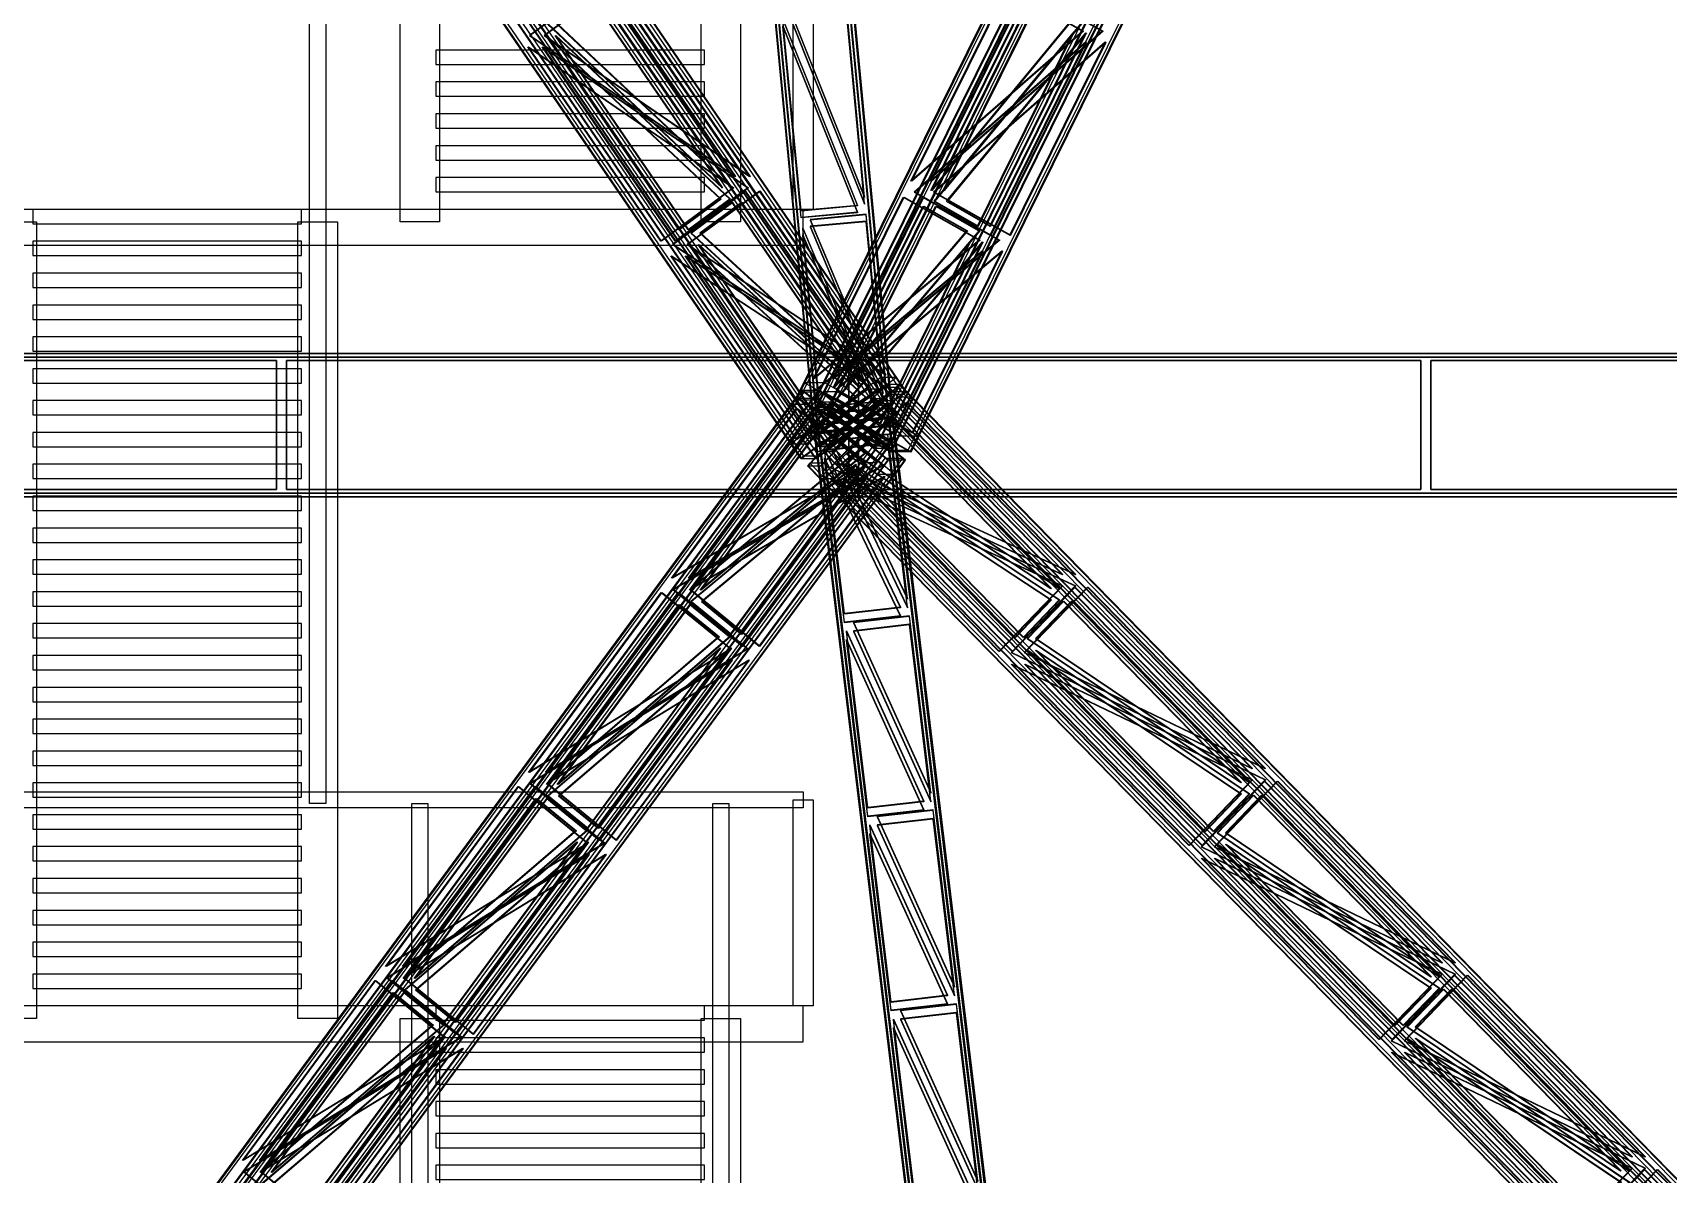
# Model space of a CAD drawing. Header units: millimetres. Extents: x -48000 to 1060615, y -2000 to 333000.
# Drawn here: x 4999 to 14129, y 61819 to 68190 of the extents above; entities that cross this region are included whole.
import ezdxf

# ---------------------------------------------------------------- set-up
doc = ezdxf.new("R2010")
doc.units = ezdxf.units.MM
doc.layers.add('D-STR-CORE', color=7, linetype='Continuous', lineweight=25)
doc.layers.add('D-STR-STRC', color=7, linetype='Continuous', lineweight=25)

msp = doc.modelspace()

# ---------------------------------------------------------------- linework, layer by layer
at = {"layer": 'D-STR-CORE'}
for points in [[(7050, 67134.17), (7050, 71580), (7270, 71580), (7270, 67134.17)], [(8730, 67134.17), (8730, 71580), (8950, 71580), (8950, 67134.17)], [(6545, 63888.33), (6545, 68334.17), (6635, 68334.17), (6635, 63888.33)], [(9245, 67204.17), (9245, 68354.17), (9355, 68354.17), (9355, 67204.17)], [(7250, 68013.33), (8750, 68013.33), (8750, 68093.33), (7250, 68093.33)], [(7250, 67835.5), (8750, 67835.5), (8750, 67915.5), (7250, 67915.5)], [(7250, 67657.67), (8750, 67657.67), (8750, 67737.67), (7250, 67737.67)], [(7250, 67479.83), (8750, 67479.83), (8750, 67559.83), (7250, 67559.83)], [(7250, 67302), (8750, 67302), (8750, 67382), (7250, 67382)], [(4700, 67004.17), (9300, 67004.17), (9300, 67204.17), (4700, 67204.17)], [(5000, 67124.17), (6500, 67124.17), (6500, 67204.17), (5000, 67204.17)], [(4800, 62688.33), (4800, 67134.17), (5020, 67134.17), (5020, 62688.33)], [(6480, 62688.33), (6480, 67134.17), (6700, 67134.17), (6700, 62688.33)], [(5000, 66946.33), (6500, 66946.33), (6500, 67026.33), (5000, 67026.33)], [(5000, 66768.5), (6500, 66768.5), (6500, 66848.5), (5000, 66848.5)], [(5000, 66590.67), (6500, 66590.67), (6500, 66670.67), (5000, 66670.67)], [(5000, 66412.83), (6500, 66412.83), (6500, 66492.83), (5000, 66492.83)], [(5000, 66235), (6500, 66235), (6500, 66315), (5000, 66315)], [(5000, 66057.17), (6500, 66057.17), (6500, 66137.17), (5000, 66137.17)], [(5000, 65879.33), (6500, 65879.33), (6500, 65959.33), (5000, 65959.33)], [(5000, 65701.5), (6500, 65701.5), (6500, 65781.5), (5000, 65781.5)], [(5000, 65523.67), (6500, 65523.67), (6500, 65603.67), (5000, 65603.67)], [(5000, 65345.83), (6500, 65345.83), (6500, 65425.83), (5000, 65425.83)], [(5000, 65168), (6500, 65168), (6500, 65248), (5000, 65248)], [(5000, 64990.17), (6500, 64990.17), (6500, 65070.17), (5000, 65070.17)], [(5000, 64812.33), (6500, 64812.33), (6500, 64892.33), (5000, 64892.33)], [(5000, 64634.5), (6500, 64634.5), (6500, 64714.5), (5000, 64714.5)], [(5000, 64456.67), (6500, 64456.67), (6500, 64536.67), (5000, 64536.67)], [(5000, 64278.83), (6500, 64278.83), (6500, 64358.83), (5000, 64358.83)], [(5000, 64101), (6500, 64101), (6500, 64181), (5000, 64181)], [(5000, 63923.17), (6500, 63923.17), (6500, 64003.17), (5000, 64003.17)], [(4700, 63953.33), (9300, 63953.33), (9300, 63863.33), (4700, 63863.33)], [(5000, 63745.33), (6500, 63745.33), (6500, 63825.33), (5000, 63825.33)], [(7115, 59442.5), (7115, 63888.33), (7205, 63888.33), (7205, 59442.5)], [(8795, 59442.5), (8795, 63888.33), (8885, 63888.33), (8885, 59442.5)], [(9245, 62758.33), (9245, 63908.33), (9355, 63908.33), (9355, 62758.33)], [(5000, 63567.5), (6500, 63567.5), (6500, 63647.5), (5000, 63647.5)], [(5000, 63389.67), (6500, 63389.67), (6500, 63469.67), (5000, 63469.67)], [(5000, 63211.83), (6500, 63211.83), (6500, 63291.83), (5000, 63291.83)], [(5000, 63034), (6500, 63034), (6500, 63114), (5000, 63114)], [(5000, 62856.17), (6500, 62856.17), (6500, 62936.17), (5000, 62936.17)], [(4700, 62558.33), (9300, 62558.33), (9300, 62758.33), (4700, 62758.33)], [(7250, 62678.33), (8750, 62678.33), (8750, 62758.33), (7250, 62758.33)], [(7050, 58242.5), (7050, 62688.33), (7270, 62688.33), (7270, 58242.5)], [(8730, 58242.5), (8730, 62688.33), (8950, 62688.33), (8950, 58242.5)], [(7250, 62500.5), (8750, 62500.5), (8750, 62580.5), (7250, 62580.5)], [(7250, 62322.67), (8750, 62322.67), (8750, 62402.67), (7250, 62402.67)], [(7250, 62144.83), (8750, 62144.83), (8750, 62224.83), (7250, 62224.83)], [(7250, 61967), (8750, 61967), (8750, 62047), (7250, 62047)], [(7250, 61789.17), (8750, 61789.17), (8750, 61869.17), (7250, 61869.17)]]:
    msp.add_lwpolyline(points, close=True, dxfattribs=at)
at = {"layer": 'D-STR-STRC'}
for points in [[(9790.07, 66185.31), (9287.37, 65814.69), (-294.2, 79814.69), (208.51, 80185.31)], [(9794.36, 66185.31), (9291.65, 65814.69), (-289.91, 79814.69), (212.79, 80185.31)], [(9871.48, 66185.31), (9368.78, 65814.69), (-212.79, 79814.69), (289.91, 80185.31)], [(9875.76, 66185.31), (9373.06, 65814.69), (-208.51, 79814.69), (294.2, 80185.31)], [(9718.4, 66121.61), (9388.5, 65878.39), (-193.07, 79878.39), (136.83, 80121.61)], [(9722.68, 66121.61), (9392.78, 65878.39), (-188.78, 79878.39), (141.12, 80121.61)], [(9770.35, 66121.61), (9440.45, 65878.39), (-141.12, 79878.39), (188.78, 80121.61)], [(9774.63, 66121.61), (9444.73, 65878.39), (-136.83, 79878.39), (193.07, 80121.61)], [(9260.17, 66149.75), (9788.01, 65850.25), (16706.44, 79850.25), (16178.6, 80149.75)], [(9265.91, 66149.75), (9793.76, 65850.25), (16712.19, 79850.25), (16184.35, 80149.75)], [(9369.37, 66149.75), (9897.22, 65850.25), (16815.65, 79850.25), (16287.81, 80149.75)], [(9370.65, 66098.27), (9717.04, 65901.73), (16635.48, 79901.73), (16289.08, 80098.27)], [(9375.12, 66149.75), (9902.96, 65850.25), (16821.4, 79850.25), (16293.56, 80149.75)], [(9376.39, 66098.27), (9722.79, 65901.73), (16641.23, 79901.73), (16294.83, 80098.27)], [(9440.34, 66098.27), (9786.74, 65901.73), (16705.17, 79901.73), (16358.77, 80098.27)], [(9446.09, 66098.27), (9792.48, 65901.73), (16710.92, 79901.73), (16364.52, 80098.27)], [(9800.61, 66040.66), (9362.52, 66000.45), (8030.95, 80000.45), (8469.05, 80040.66)], [(9800.61, 66040.66), (9362.52, 66000.45), (8030.95, 80000.45), (8469.05, 80040.66)], [(9800.61, 66037.67), (9362.52, 65997.46), (8030.95, 79997.46), (8469.05, 80037.67)], [(9800.61, 66037.67), (9362.52, 65997.46), (8030.95, 79997.46), (8469.05, 80037.67)], [(9800.61, 66002.54), (9362.52, 65962.33), (8030.95, 79962.33), (8469.05, 80002.54)], [(9800.61, 66002.54), (9362.52, 65962.33), (8030.95, 79962.33), (8469.05, 80002.54)], [(9800.61, 65999.55), (9362.52, 65959.34), (8030.95, 79959.34), (8469.05, 79999.55)], [(9800.61, 65999.55), (9362.52, 65959.34), (8030.95, 79959.34), (8469.05, 79999.55)], [(8919.74, 67387.92), (8177.07, 68473.06), (7772.55, 68174.82)], [(8924.02, 67387.92), (8181.35, 68473.06), (7776.83, 68174.82)], [(9001.15, 67387.92), (8258.48, 68473.06), (7853.96, 68174.82)], [(9005.43, 67387.92), (8262.76, 68473.06), (7858.24, 68174.82)], [(8848.06, 67324.22), (8105.39, 68409.36), (7873.68, 68238.53)], [(8852.35, 67324.22), (8109.68, 68409.36), (7877.96, 68238.53)], [(8900.01, 67324.22), (8157.35, 68409.36), (7925.63, 68238.53)], [(8904.3, 67324.22), (8161.63, 68409.36), (7929.92, 68238.53)], [(9901.36, 67361.77), (10434.22, 68440.06), (10858.97, 68199.06)], [(9907.1, 67361.77), (10439.97, 68440.06), (10864.72, 68199.06)], [(10010.56, 67361.77), (10543.43, 68440.06), (10968.18, 68199.06)], [(10011.84, 67310.29), (10544.7, 68388.58), (10788, 68250.53)], [(10016.31, 67361.77), (10549.17, 68440.06), (10973.92, 68199.06)], [(10017.58, 67310.29), (10550.45, 68388.58), (10793.75, 68250.53)], [(10081.53, 67310.29), (10614.39, 68388.58), (10857.69, 68250.53)], [(10087.28, 67310.29), (10620.14, 68388.58), (10863.44, 68250.53)], [(9643.08, 67274.59), (9541.42, 68343.44), (9227.78, 68314.65)], [(9643.08, 67274.59), (9541.42, 68343.44), (9227.78, 68314.65)], [(9643.08, 67271.6), (9541.42, 68340.45), (9227.78, 68311.66)], [(9643.08, 67271.6), (9541.42, 68340.45), (9227.78, 68311.66)], [(9643.08, 67236.47), (9541.42, 68305.32), (9227.78, 68276.53)], [(9643.08, 67236.47), (9541.42, 68305.32), (9227.78, 68276.53)], [(9643.08, 67233.48), (9541.42, 68302.33), (9227.78, 68273.54)], [(9643.08, 67233.48), (9541.42, 68302.33), (9227.78, 68273.54)], [(9602.46, 67226.46), (9288.82, 67197.67), (9187.16, 68266.52)], [(9602.46, 67226.46), (9288.82, 67197.67), (9187.16, 68266.52)], [(9602.46, 67223.47), (9288.82, 67194.68), (9187.16, 68263.53)], [(9602.46, 67223.47), (9288.82, 67194.68), (9187.16, 68263.53)], [(9602.46, 67188.34), (9288.82, 67159.55), (9187.16, 68228.4)], [(9602.46, 67188.34), (9288.82, 67159.55), (9187.16, 68228.4)], [(9602.46, 67185.35), (9288.82, 67156.56), (9187.16, 68225.41)], [(9602.46, 67185.35), (9288.82, 67156.56), (9187.16, 68225.41)], [(8909.5, 67325.18), (8504.98, 67026.94), (7762.31, 68112.08)], [(8913.78, 67325.18), (8509.26, 67026.94), (7766.59, 68112.08)], [(8990.91, 67325.18), (8586.39, 67026.94), (7843.72, 68112.08)], [(8995.19, 67325.18), (8590.67, 67026.94), (7848, 68112.08)], [(8837.82, 67261.47), (8606.11, 67090.64), (7863.44, 68175.78)], [(8842.11, 67261.47), (8610.39, 67090.64), (7867.73, 68175.78)], [(8889.78, 67261.47), (8658.06, 67090.64), (7915.39, 68175.78)], [(8894.06, 67261.47), (8662.35, 67090.64), (7919.68, 68175.78)], [(9918.82, 67300.94), (10343.56, 67059.94), (10876.43, 68138.23)], [(9924.56, 67300.94), (10349.31, 67059.94), (10882.18, 68138.23)], [(10028.02, 67300.94), (10452.77, 67059.94), (10985.64, 68138.23)], [(10029.3, 67249.47), (10272.6, 67111.42), (10805.46, 68189.71)], [(10033.77, 67300.94), (10458.52, 67059.94), (10991.38, 68138.23)], [(10035.05, 67249.47), (10278.35, 67111.42), (10811.21, 68189.71)], [(10098.99, 67249.47), (10342.29, 67111.42), (10875.16, 68189.71)], [(10104.74, 67249.47), (10348.04, 67111.42), (10880.9, 68189.71)], [(9677.75, 66280.36), (8975.53, 67306.4), (8571.01, 67008.16)], [(9682.03, 66280.36), (8979.82, 67306.4), (8575.3, 67008.16)], [(9759.16, 66280.36), (9056.94, 67306.4), (8652.42, 67008.16)], [(9763.44, 66280.36), (9061.23, 67306.4), (8656.71, 67008.16)], [(9606.07, 66216.66), (8903.86, 67242.7), (8672.14, 67071.86)], [(9610.36, 66216.66), (8908.14, 67242.7), (8676.43, 67071.86)], [(9658.03, 66216.66), (8955.81, 67242.7), (8724.09, 67071.86)], [(9662.31, 66216.66), (8960.09, 67242.7), (8728.38, 67071.86)], [(9356.48, 66259.17), (9857.68, 67273.39), (10282.43, 67032.39)], [(9362.23, 66259.17), (9863.43, 67273.39), (10288.18, 67032.39)], [(9465.69, 66259.17), (9966.89, 67273.39), (10391.64, 67032.39)], [(9466.96, 66207.7), (9968.16, 67221.92), (10211.47, 67083.87)], [(9471.44, 66259.17), (9972.64, 67273.39), (10397.39, 67032.39)], [(9472.71, 66207.7), (9973.91, 67221.92), (10217.21, 67083.87)], [(9536.65, 66207.7), (10037.86, 67221.92), (10281.16, 67083.87)], [(9542.4, 66207.7), (10043.6, 67221.92), (10286.91, 67083.87)], [(9747.3, 66178.83), (9652.38, 67176.77), (9338.75, 67147.99)], [(9747.3, 66178.83), (9652.38, 67176.77), (9338.75, 67147.99)], [(9747.3, 66175.84), (9652.38, 67173.78), (9338.75, 67145)], [(9747.3, 66175.84), (9652.38, 67173.78), (9338.75, 67145)], [(9747.3, 66140.71), (9652.38, 67138.65), (9338.75, 67109.86)], [(9747.3, 66140.71), (9652.38, 67138.65), (9338.75, 67109.86)], [(9747.3, 66137.72), (9652.38, 67135.66), (9338.75, 67106.87)], [(9747.3, 66137.72), (9652.38, 67135.66), (9338.75, 67106.87)], [(9706.68, 66130.71), (9393.04, 66101.92), (9298.13, 67099.86)], [(9706.68, 66130.71), (9393.04, 66101.92), (9298.13, 67099.86)], [(9706.68, 66127.72), (9393.04, 66098.93), (9298.13, 67096.87)], [(9706.68, 66127.72), (9393.04, 66098.93), (9298.13, 67096.87)], [(9706.68, 66092.58), (9393.04, 66063.8), (9298.13, 67061.74)], [(9706.68, 66092.58), (9393.04, 66063.8), (9298.13, 67061.74)], [(9706.68, 66089.59), (9393.04, 66060.81), (9298.13, 67058.75)], [(9706.68, 66089.59), (9393.04, 66060.81), (9298.13, 67058.75)], [(9484.42, 66146.87), (9727.73, 66008.82), (10228.93, 67023.04)], [(9490.17, 66146.87), (9733.47, 66008.82), (10234.68, 67023.04)], [(9554.12, 66146.87), (9797.42, 66008.82), (10298.62, 67023.04)], [(9559.86, 66146.87), (9803.17, 66008.82), (10304.37, 67023.04)], [(9667.51, 66217.62), (9262.99, 65919.38), (8560.77, 66945.41)], [(9671.79, 66217.62), (9267.27, 65919.38), (8565.06, 66945.41)], [(9748.92, 66217.62), (9344.4, 65919.38), (8642.18, 66945.41)], [(9753.2, 66217.62), (9348.68, 65919.38), (8646.47, 66945.41)], [(9595.84, 66153.91), (9364.12, 65983.08), (8661.9, 67009.11)], [(9600.12, 66153.91), (9368.41, 65983.08), (8666.19, 67009.11)], [(9647.79, 66153.91), (9416.07, 65983.08), (8713.86, 67009.11)], [(9652.07, 66153.91), (9420.36, 65983.08), (8718.14, 67009.11)], [(9373.94, 66198.35), (9798.69, 65957.35), (10299.89, 66971.57)], [(9379.69, 66198.35), (9804.44, 65957.35), (10305.64, 66971.57)], [(9483.15, 66198.35), (9907.9, 65957.35), (10409.1, 66971.57)], [(9488.9, 66198.35), (9913.65, 65957.35), (10414.85, 66971.57)], [(-19163.13, 66400), (-19163.13, 65600), (19163.13, 65600), (19163.13, 66400)], [(19163.13, 66400), (19163.13, 65600), (-19163.13, 65600), (-19163.13, 66400)], [(3221.36, 66360), (3221.36, 65640), (6360.21, 65640), (6360.21, 66360)], [(6360.21, 66360), (6360.21, 65640), (3221.36, 65640), (3221.36, 66360)], [(6415.21, 66360), (6415.21, 65640), (9554.07, 65640), (9554.07, 66360)], [(9554.07, 66360), (9554.07, 65640), (6415.21, 65640), (6415.21, 66360)], [(9609.07, 66360), (9609.07, 65640), (12747.92, 65640), (12747.92, 66360)], [(12747.92, 66360), (12747.92, 65640), (9609.07, 65640), (9609.07, 66360)], [(12802.92, 66360), (12802.92, 65640), (15941.78, 65640), (15941.78, 66360)], [(15941.78, 66360), (15941.78, 65640), (12802.92, 65640), (12802.92, 66360)], [(-290.11, 53196.12), (190.47, 52803.88), (9772.04, 65803.88), (9291.46, 66196.12)], [(-285.13, 53196.12), (195.45, 52803.88), (9777.02, 65803.88), (9296.44, 66196.12)], [(-195.45, 53196.12), (285.13, 52803.88), (9866.69, 65803.88), (9386.11, 66196.12)], [(-190.47, 53196.12), (290.11, 52803.88), (9871.67, 65803.88), (9391.09, 66196.12)], [(9819.97, 66266.84), (9734.28, 66266.84), (9231.57, 65896.21), (9317.26, 65896.21)], [(9291.46, 66196.12), (9391.09, 66196.12), (9406.11, 66183.86), (9306.48, 66183.86)], [(9291.46, 66196.12), (9391.09, 66196.12), (9871.67, 65803.88), (9772.04, 65803.88)], [(9303.84, 66238.12), (9418.79, 66238.12), (9946.64, 65938.63), (9831.68, 65938.63)], [(22483.04, 53227.16), (22045.41, 52772.84), (9324.41, 65772.84), (9762.05, 66227.16)], [(9838.72, 66227.16), (9762.05, 66227.16), (9324.41, 65772.84), (9401.08, 65772.84)], [(22486.88, 53227.16), (22049.24, 52772.84), (9328.25, 65772.84), (9765.88, 66227.16)], [(9662.6, 66203.14), (9718.84, 66203.14), (9388.94, 65959.91), (9332.7, 65959.91)], [(22555.88, 53227.16), (22118.25, 52772.84), (9397.25, 65772.84), (9834.89, 66227.16)], [(22559.71, 53227.16), (22122.08, 52772.84), (9401.08, 65772.84), (9838.72, 66227.16)], [(9838.72, 66227.16), (9762.05, 66227.16), (9748.37, 66212.96), (9825.04, 66212.96)], [(-190.38, 53128.7), (125, 52871.3), (9706.56, 65871.3), (9391.18, 66128.7)], [(-185.4, 53128.7), (129.98, 52871.3), (9711.54, 65871.3), (9396.16, 66128.7)], [(-129.98, 53128.7), (185.4, 52871.3), (9766.97, 65871.3), (9451.59, 66128.7)], [(-125, 53128.7), (190.38, 52871.3), (9771.95, 65871.3), (9456.57, 66128.7)], [(9233.22, 66117.1), (9332.85, 66117.1), (9813.43, 65724.86), (9713.8, 65724.86)], [(9260.17, 66149.75), (9375.12, 66149.75), (9391.62, 66140.39), (9276.66, 66140.39)], [(9260.17, 66149.75), (9375.12, 66149.75), (9902.96, 65850.25), (9788.01, 65850.25)], [(9875.76, 66185.31), (9790.07, 66185.31), (9287.37, 65814.69), (9373.06, 65814.69)], [(9791.31, 66138.47), (9791.31, 66097.36), (9353.22, 66057.15), (9353.22, 66098.26)], [(9791.31, 66097.36), (9791.31, 66138.47), (9353.22, 66098.26), (9353.22, 66057.15)], [(9718.4, 66121.61), (9774.63, 66121.61), (9444.73, 65878.39), (9388.5, 65878.39)], [(9456.57, 66128.7), (9391.18, 66128.7), (9406.2, 66116.44), (9471.59, 66116.44)], [(9456.57, 66128.7), (9391.18, 66128.7), (9706.56, 65871.3), (9771.95, 65871.3)], [(9907.64, 66156.73), (9830.97, 66156.73), (9393.33, 65702.41), (9470, 65702.41)], [(22421, 53149.08), (22133.8, 52850.92), (9412.81, 65850.92), (9700.01, 66149.08)], [(9700.01, 66149.08), (9750.32, 66149.08), (9463.12, 65850.92), (9412.81, 65850.92)], [(9489.76, 66186.65), (9414.32, 66186.65), (9760.72, 65990.1), (9836.16, 65990.1)], [(22424.84, 53149.08), (22137.64, 52850.92), (9416.64, 65850.92), (9703.84, 66149.08)], [(10744.81, 65166.5), (9803.61, 66128.34), (9451.46, 65762.75)], [(10748.64, 65166.5), (9807.45, 66128.34), (9455.29, 65762.75)], [(22467.48, 53149.08), (22180.29, 52850.92), (9459.29, 65850.92), (9746.49, 66149.08)], [(22471.32, 53149.08), (22184.12, 52850.92), (9463.12, 65850.92), (9750.32, 66149.08)], [(10817.65, 65166.5), (9876.45, 66128.34), (9524.29, 65762.75)], [(10821.48, 65166.5), (9880.29, 66128.34), (9528.13, 65762.75)], [(9700.01, 66149.08), (9750.32, 66149.08), (9736.65, 66134.88), (9686.33, 66134.88)], [(9718.4, 66121.61), (9774.63, 66121.61), (9758.92, 66110.03), (9702.69, 66110.03)], [(9875.76, 66185.31), (9790.07, 66185.31), (9774.36, 66173.73), (9860.05, 66173.73)], [(8565.25, 65145.56), (9263.25, 66092.58), (9649.97, 65776.96)], [(8570.24, 65145.56), (9268.23, 66092.58), (9654.95, 65776.96)], [(8659.91, 65145.56), (9357.91, 66092.58), (9744.62, 65776.96)], [(8664.89, 65145.56), (9362.89, 66092.58), (9749.61, 65776.96)], [(8664.98, 65078.14), (9362.98, 66025.17), (9584.5, 65844.37)], [(8669.96, 65078.14), (9367.96, 66025.17), (9589.48, 65844.37)], [(8725.38, 65078.14), (9423.38, 66025.17), (9644.9, 65844.37)], [(8730.37, 65078.14), (9428.36, 66025.17), (9649.88, 65844.37)], [(9398.33, 66049.68), (9332.94, 66049.68), (9648.32, 65792.28), (9713.71, 65792.28)], [(9800.61, 66040.66), (9800.61, 65999.55), (9362.52, 65959.34), (9362.52, 66000.45)], [(9800.61, 65999.55), (9800.61, 66040.66), (9362.52, 66000.45), (9362.52, 65959.34)], [(11369.78, 53050.75), (10932.78, 53000.89), (9363.07, 66000.89), (9800.07, 66050.75)], [(9800.07, 66050.75), (9800.07, 65999.11), (9363.07, 65949.25), (9363.07, 66000.89)], [(11369.78, 53050.75), (10932.78, 53000.89), (9363.07, 66000.89), (9800.07, 66050.75)], [(9800.07, 65999.11), (9800.07, 66050.75), (9363.07, 66000.89), (9363.07, 65949.25)], [(11369.78, 53047), (10932.78, 52997.14), (9363.07, 65997.14), (9800.07, 66047)], [(11369.78, 53047), (10932.78, 52997.14), (9363.07, 65997.14), (9800.07, 66047)], [(9446.09, 66098.27), (9370.65, 66098.27), (9387.14, 66088.91), (9462.58, 66088.91)], [(9446.09, 66098.27), (9370.65, 66098.27), (9717.04, 65901.73), (9792.48, 65901.73)], [(9768.93, 66078.64), (9819.24, 66078.64), (9532.05, 65780.49), (9481.73, 65780.49)], [(10682.77, 65088.41), (9741.57, 66050.25), (9539.85, 65840.83)], [(10686.6, 65088.41), (9745.41, 66050.25), (9543.69, 65840.83)], [(10729.25, 65088.41), (9788.06, 66050.25), (9586.33, 65840.83)], [(10733.09, 65088.41), (9791.89, 66050.25), (9590.17, 65840.83)], [(9800.07, 66050.75), (9800.07, 65999.11), (9780.2, 65996.84), (9780.2, 66048.49)], [(9800.07, 65999.11), (9800.07, 66050.75), (9780.2, 66048.49), (9780.2, 65996.84)], [(9800.61, 66040.66), (9800.61, 65999.55), (9780.7, 65997.72), (9780.7, 66038.83)], [(9800.61, 65999.55), (9800.61, 66040.66), (9780.7, 66038.83), (9780.7, 65997.72)], [(9382.43, 66002.28), (9382.43, 65961.17), (9362.52, 65959.34), (9362.52, 66000.45)], [(9382.43, 65961.17), (9382.43, 66002.28), (9362.52, 66000.45), (9362.52, 65959.34)], [(9382.93, 66003.16), (9382.93, 65951.51), (9363.07, 65949.25), (9363.07, 66000.89)], [(9382.93, 65951.51), (9382.93, 66003.16), (9363.07, 66000.89), (9363.07, 65949.25)], [(11369.78, 53002.86), (10932.78, 52953), (9363.07, 65953), (9800.07, 66002.86)], [(11369.78, 53002.86), (10932.78, 52953), (9363.07, 65953), (9800.07, 66002.86)], [(11369.78, 52999.11), (10932.78, 52949.25), (9363.07, 65949.25), (9800.07, 65999.11)], [(11369.78, 52999.11), (10932.78, 52949.25), (9363.07, 65949.25), (9800.07, 65999.11)], [(9811.72, 65954.21), (9811.72, 65902.56), (9374.72, 65852.71), (9374.72, 65904.35)], [(9811.72, 65902.56), (9811.72, 65954.21), (9374.72, 65904.35), (9374.72, 65852.71)], [(9882.7, 65032.88), (9772, 65949.68), (9459.14, 65913.98)], [(9882.7, 65032.88), (9772, 65949.68), (9459.14, 65913.98)], [(9882.7, 65029.12), (9772, 65945.92), (9459.14, 65910.23)], [(9882.7, 65029.12), (9772, 65945.92), (9459.14, 65910.23)], [(9388.77, 65826.27), (9303.08, 65826.27), (9287.37, 65814.69), (9373.06, 65814.69)], [(9404.21, 65889.97), (9460.44, 65889.97), (9444.73, 65878.39), (9388.5, 65878.39)], [(9426.48, 65865.12), (9476.8, 65865.12), (9463.12, 65850.92), (9412.81, 65850.92)], [(9843.25, 64984.34), (9530.4, 64948.64), (9419.7, 65865.44)], [(9843.25, 64984.34), (9530.4, 64948.64), (9419.7, 65865.44)], [(9843.25, 64980.58), (9530.4, 64944.89), (9419.7, 65861.68)], [(9843.25, 64980.58), (9530.4, 64944.89), (9419.7, 65861.68)], [(9882.7, 64984.99), (9772, 65901.79), (9459.14, 65866.09)], [(9882.7, 64984.99), (9772, 65901.79), (9459.14, 65866.09)], [(9882.7, 64981.23), (9772, 65898.03), (9459.14, 65862.34)], [(9882.7, 64981.23), (9772, 65898.03), (9459.14, 65862.34)], [(9756.93, 65883.56), (9691.54, 65883.56), (9706.56, 65871.3), (9771.95, 65871.3)], [(9775.99, 65911.09), (9700.55, 65911.09), (9717.04, 65901.73), (9792.48, 65901.73)], [(9771.51, 65859.61), (9886.47, 65859.61), (9902.96, 65850.25), (9788.01, 65850.25)], [(8672.56, 65015.01), (8894.08, 64834.21), (9592.08, 65781.24)], [(8677.54, 65015.01), (8899.06, 64834.21), (9597.06, 65781.24)], [(8732.97, 65015.01), (8954.48, 64834.21), (9652.48, 65781.24)], [(8737.95, 65015.01), (8959.47, 64834.21), (9657.46, 65781.24)], [(9414.76, 65787.04), (9338.09, 65787.04), (9324.41, 65772.84), (9401.08, 65772.84)], [(9843.25, 64936.45), (9530.4, 64900.75), (9419.7, 65817.55)], [(9843.25, 64936.45), (9530.4, 64900.75), (9419.7, 65817.55)], [(9843.25, 64932.69), (9530.4, 64897), (9419.7, 65813.79)], [(9843.25, 64932.69), (9530.4, 64897), (9419.7, 65813.79)], [(10683.01, 65024.77), (10481.29, 64815.36), (9540.1, 65777.19)], [(10686.85, 65024.77), (10485.12, 64815.36), (9543.93, 65777.19)], [(10729.5, 65024.77), (10527.77, 64815.36), (9586.58, 65777.19)], [(10733.33, 65024.77), (10531.61, 64815.36), (9590.41, 65777.19)], [(9757.02, 65816.14), (9856.66, 65816.14), (9871.67, 65803.88), (9772.04, 65803.88)], [(8572.84, 65082.42), (8959.55, 64766.79), (9657.55, 65713.82)], [(8577.82, 65082.42), (8964.53, 64766.79), (9662.53, 65713.82)], [(8667.49, 65082.42), (9054.21, 64766.79), (9752.21, 65713.82)], [(8672.47, 65082.42), (9059.19, 64766.79), (9757.19, 65713.82)], [(10745.05, 65102.86), (10392.89, 64737.27), (9451.7, 65699.11)], [(10748.89, 65102.86), (10396.73, 64737.27), (9455.53, 65699.11)], [(10817.89, 65102.86), (10465.73, 64737.27), (9524.54, 65699.11)], [(10821.73, 65102.86), (10469.57, 64737.27), (9528.37, 65699.11)], [(11804.89, 64083.16), (10813.73, 65096.06), (10461.57, 64730.48)], [(11808.73, 64083.16), (10817.56, 65096.06), (10465.4, 64730.48)], [(11877.73, 64083.16), (10886.57, 65096.06), (10534.41, 64730.48)], [(11881.57, 64083.16), (10890.4, 65096.06), (10538.24, 64730.48)], [(7766.79, 64062.22), (8507.01, 65066.54), (8893.73, 64750.91)], [(7771.77, 64062.22), (8512, 65066.54), (8898.71, 64750.91)], [(7861.44, 64062.22), (8601.67, 65066.54), (8988.39, 64750.91)], [(7866.43, 64062.22), (8606.65, 65066.54), (8993.37, 64750.91)], [(11742.85, 64005.08), (10751.69, 65017.98), (10549.97, 64808.56)], [(11746.69, 64005.08), (10755.52, 65017.98), (10553.8, 64808.56)], [(11789.34, 64005.08), (10798.17, 65017.98), (10596.45, 64808.56)], [(11793.17, 64005.08), (10802.01, 65017.98), (10600.28, 64808.56)], [(7866.51, 63994.81), (8606.74, 64999.12), (8828.26, 64818.33)], [(7871.5, 63994.81), (8611.72, 64999.12), (8833.24, 64818.33)], [(7926.92, 63994.81), (8667.14, 64999.12), (8888.66, 64818.33)], [(7931.9, 63994.81), (8672.12, 64999.12), (8893.64, 64818.33)], [(10013.51, 63949.55), (9894.35, 64936.34), (9581.5, 64900.64)], [(10013.51, 63949.55), (9894.35, 64936.34), (9581.5, 64900.64)], [(10013.51, 63945.79), (9894.35, 64932.58), (9581.5, 64896.89)], [(10013.51, 63945.79), (9894.35, 64932.58), (9581.5, 64896.89)], [(9974.06, 63901), (9661.21, 63865.31), (9542.05, 64852.1)], [(9974.06, 63901), (9661.21, 63865.31), (9542.05, 64852.1)], [(9974.06, 63897.25), (9661.21, 63861.55), (9542.05, 64848.34)], [(9974.06, 63897.25), (9661.21, 63861.55), (9542.05, 64848.34)], [(10013.51, 63901.66), (9894.35, 64888.45), (9581.5, 64852.75)], [(10013.51, 63901.66), (9894.35, 64888.45), (9581.5, 64852.75)], [(10013.51, 63897.9), (9894.35, 64884.69), (9581.5, 64849)], [(10013.51, 63897.9), (9894.35, 64884.69), (9581.5, 64849)], [(7874.1, 63931.67), (8095.61, 63750.88), (8835.84, 64755.19)], [(7879.08, 63931.67), (8100.6, 63750.88), (8840.82, 64755.19)], [(7934.5, 63931.67), (8156.02, 63750.88), (8896.24, 64755.19)], [(7939.48, 63931.67), (8161, 63750.88), (8901.22, 64755.19)], [(9974.06, 63853.11), (9661.21, 63817.42), (9542.05, 64804.21)], [(9974.06, 63853.11), (9661.21, 63817.42), (9542.05, 64804.21)], [(9974.06, 63849.36), (9661.21, 63813.66), (9542.05, 64800.45)], [(9974.06, 63849.36), (9661.21, 63813.66), (9542.05, 64800.45)], [(11743.1, 63941.44), (11541.37, 63732.02), (10550.21, 64744.92)], [(11746.93, 63941.44), (11545.21, 63732.02), (10554.04, 64744.92)], [(11789.58, 63941.44), (11587.86, 63732.02), (10596.69, 64744.92)], [(11793.41, 63941.44), (11591.69, 63732.02), (10600.53, 64744.92)], [(7774.37, 63999.09), (8161.09, 63683.46), (8901.31, 64687.78)], [(7779.35, 63999.09), (8166.07, 63683.46), (8906.29, 64687.78)], [(7869.03, 63999.09), (8255.74, 63683.46), (8995.97, 64687.78)], [(7874.01, 63999.09), (8260.73, 63683.46), (9000.95, 64687.78)], [(11805.14, 64019.52), (11452.98, 63653.94), (10461.81, 64666.84)], [(11808.97, 64019.52), (11456.81, 63653.94), (10465.65, 64666.84)], [(11877.97, 64019.52), (11525.82, 63653.94), (10534.65, 64666.84)], [(11881.81, 64019.52), (11529.65, 63653.94), (10538.49, 64666.84)], [(12864.98, 62999.83), (11873.81, 64012.73), (11521.65, 63647.14)], [(12868.81, 62999.83), (11877.65, 64012.73), (11525.49, 63647.14)], [(12937.81, 62999.83), (11946.65, 64012.73), (11594.49, 63647.14)], [(12941.65, 62999.83), (11950.49, 64012.73), (11598.33, 63647.14)], [(6968.33, 62978.89), (7708.55, 63983.21), (8095.27, 63667.58)], [(6973.31, 62978.89), (7713.53, 63983.21), (8100.25, 63667.58)], [(7062.98, 62978.89), (7803.2, 63983.21), (8189.92, 63667.58)], [(7067.96, 62978.89), (7808.19, 63983.21), (8194.9, 63667.58)], [(7068.05, 62911.48), (7808.27, 63915.79), (8029.79, 63734.99)], [(7073.03, 62911.48), (7813.26, 63915.79), (8034.77, 63734.99)], [(7128.46, 62911.48), (7868.68, 63915.79), (8090.2, 63734.99)], [(7133.44, 62911.48), (7873.66, 63915.79), (8095.18, 63734.99)], [(12802.94, 62921.74), (11811.77, 63934.64), (11610.05, 63725.23)], [(12806.77, 62921.74), (11815.61, 63934.64), (11613.88, 63725.23)], [(12849.42, 62921.74), (11858.26, 63934.64), (11656.53, 63725.23)], [(12853.25, 62921.74), (11862.09, 63934.64), (11660.37, 63725.23)], [(10144.32, 62866.21), (10025.16, 63853), (9712.31, 63817.31)], [(10144.32, 62866.21), (10025.16, 63853), (9712.31, 63817.31)], [(10144.32, 62862.46), (10025.16, 63849.25), (9712.31, 63813.55)], [(10144.32, 62862.46), (10025.16, 63849.25), (9712.31, 63813.55)], [(10104.87, 62817.67), (9792.02, 62781.97), (9672.86, 63768.77)], [(10104.87, 62817.67), (9792.02, 62781.97), (9672.86, 63768.77)], [(10104.87, 62813.91), (9792.02, 62778.22), (9672.86, 63765.01)], [(10104.87, 62813.91), (9792.02, 62778.22), (9672.86, 63765.01)], [(10144.32, 62818.32), (10025.16, 63805.11), (9712.31, 63769.42)], [(10144.32, 62818.32), (10025.16, 63805.11), (9712.31, 63769.42)], [(10144.32, 62814.57), (10025.16, 63801.36), (9712.31, 63765.66)], [(10144.32, 62814.57), (10025.16, 63801.36), (9712.31, 63765.66)], [(7075.63, 62848.34), (7297.15, 62667.54), (8037.37, 63671.86)], [(7080.62, 62848.34), (7302.13, 62667.54), (8042.36, 63671.86)], [(7136.04, 62848.34), (7357.56, 62667.54), (8097.78, 63671.86)], [(7141.02, 62848.34), (7362.54, 62667.54), (8102.76, 63671.86)], [(10104.87, 62769.78), (9792.02, 62734.09), (9672.86, 63720.88)], [(10104.87, 62769.78), (9792.02, 62734.09), (9672.86, 63720.88)], [(10104.87, 62766.02), (9792.02, 62730.33), (9672.86, 63717.12)], [(10104.87, 62766.02), (9792.02, 62730.33), (9672.86, 63717.12)], [(12803.18, 62858.1), (12601.46, 62648.69), (11610.29, 63661.59)], [(12807.01, 62858.1), (12605.29, 62648.69), (11614.13, 63661.59)], [(12849.66, 62858.1), (12647.94, 62648.69), (11656.78, 63661.59)], [(12853.49, 62858.1), (12651.77, 62648.69), (11660.61, 63661.59)], [(6975.91, 62915.75), (7362.63, 62600.13), (8102.85, 63604.44)], [(6980.89, 62915.75), (7367.61, 62600.13), (8107.83, 63604.44)], [(7070.56, 62915.75), (7457.28, 62600.13), (8197.5, 63604.44)], [(7075.55, 62915.75), (7462.26, 62600.13), (8202.49, 63604.44)], [(12865.22, 62936.19), (12513.06, 62570.6), (11521.9, 63583.5)], [(12869.05, 62936.19), (12516.89, 62570.6), (11525.73, 63583.5)], [(12938.06, 62936.19), (12585.9, 62570.6), (11594.74, 63583.5)], [(12941.89, 62936.19), (12589.73, 62570.6), (11598.57, 63583.5)], [(13925.06, 61916.5), (12933.9, 62929.4), (12581.74, 62563.81)], [(13928.89, 61916.5), (12937.73, 62929.4), (12585.57, 62563.81)], [(13997.9, 61916.5), (13006.74, 62929.4), (12654.58, 62563.81)], [(14001.73, 61916.5), (13010.57, 62929.4), (12658.41, 62563.81)], [(6169.86, 61895.56), (6910.09, 62899.87), (7296.8, 62584.25)], [(6174.84, 61895.56), (6915.07, 62899.87), (7301.78, 62584.25)], [(6264.52, 61895.56), (7004.74, 62899.87), (7391.46, 62584.25)], [(6269.5, 61895.56), (7009.72, 62899.87), (7396.44, 62584.25)], [(6269.59, 61828.14), (7009.81, 62832.46), (7231.33, 62651.66)], [(6274.57, 61828.14), (7014.79, 62832.46), (7236.31, 62651.66)], [(6329.99, 61828.14), (7070.22, 62832.46), (7291.73, 62651.66)], [(6334.97, 61828.14), (7075.2, 62832.46), (7296.71, 62651.66)], [(13863.02, 61838.41), (12871.86, 62851.31), (12670.13, 62641.9)], [(13866.85, 61838.41), (12875.69, 62851.31), (12673.97, 62641.9)], [(13909.5, 61838.41), (12918.34, 62851.31), (12716.62, 62641.9)], [(13913.33, 61838.41), (12922.17, 62851.31), (12720.45, 62641.9)], [(10275.13, 61782.88), (10155.97, 62769.67), (9843.12, 62733.98)], [(10275.13, 61782.88), (10155.97, 62769.67), (9843.12, 62733.98)], [(10275.13, 61779.12), (10155.97, 62765.91), (9843.12, 62730.22)], [(10275.13, 61779.12), (10155.97, 62765.91), (9843.12, 62730.22)], [(10235.68, 61734.34), (9922.83, 61698.64), (9803.67, 62685.43)], [(10235.68, 61734.34), (9922.83, 61698.64), (9803.67, 62685.43)], [(10235.68, 61730.58), (9922.83, 61694.89), (9803.67, 62681.68)], [(10235.68, 61730.58), (9922.83, 61694.89), (9803.67, 62681.68)], [(10235.68, 61686.45), (9922.83, 61650.75), (9803.67, 62637.54)], [(10235.68, 61686.45), (9922.83, 61650.75), (9803.67, 62637.54)], [(10235.68, 61682.69), (9922.83, 61647), (9803.67, 62633.79)], [(10235.68, 61682.69), (9922.83, 61647), (9803.67, 62633.79)], [(10275.13, 61734.99), (10155.97, 62721.78), (9843.12, 62686.09)], [(10275.13, 61734.99), (10155.97, 62721.78), (9843.12, 62686.09)], [(10275.13, 61731.23), (10155.97, 62718.03), (9843.12, 62682.33)], [(10275.13, 61731.23), (10155.97, 62718.03), (9843.12, 62682.33)], [(6277.17, 61765.01), (6498.69, 61584.21), (7238.91, 62588.52)], [(6282.15, 61765.01), (6503.67, 61584.21), (7243.89, 62588.52)], [(6337.57, 61765.01), (6559.09, 61584.21), (7299.32, 62588.52)], [(6342.56, 61765.01), (6564.07, 61584.21), (7304.3, 62588.52)], [(13863.26, 61774.77), (13661.54, 61565.36), (12670.38, 62578.26)], [(13867.1, 61774.77), (13665.37, 61565.36), (12674.21, 62578.26)], [(13909.74, 61774.77), (13708.02, 61565.36), (12716.86, 62578.26)], [(13913.58, 61774.77), (13711.86, 61565.36), (12720.69, 62578.26)], [(6177.44, 61832.42), (6564.16, 61516.79), (7304.39, 62521.11)], [(6182.43, 61832.42), (6569.14, 61516.79), (7309.37, 62521.11)], [(6272.1, 61832.42), (6658.82, 61516.79), (7399.04, 62521.11)], [(6277.08, 61832.42), (6663.8, 61516.79), (7404.02, 62521.11)], [(13925.3, 61852.86), (13573.14, 61487.27), (12581.98, 62500.17)], [(13929.14, 61852.86), (13576.98, 61487.27), (12585.81, 62500.17)], [(13998.14, 61852.86), (13645.98, 61487.27), (12654.82, 62500.17)], [(14001.97, 61852.86), (13649.82, 61487.27), (12658.65, 62500.17)], [(14985.14, 60833.16), (13993.98, 61846.06), (13641.82, 61480.48)], [(14988.98, 60833.16), (13997.81, 61846.06), (13645.65, 61480.48)], [(15057.98, 60833.16), (14066.82, 61846.06), (13714.66, 61480.48)], [(15061.81, 60833.16), (14070.65, 61846.06), (13718.49, 61480.48)]]:
    msp.add_lwpolyline(points, close=True, dxfattribs=at)
for points in [[(9774.36, 66173.73), (192.8, 80173.73)], [(9790.07, 66185.31), (208.51, 80185.31)], [(9860.05, 66173.73), (278.49, 80173.73)], [(9875.76, 66185.31), (294.2, 80185.31)], [(9702.69, 66110.03), (121.12, 80110.03)], [(9718.4, 66121.61), (136.83, 80121.61)], [(9758.92, 66110.03), (177.36, 80110.03)], [(9774.63, 66121.61), (193.07, 80121.61)], [(9260.17, 66149.75), (16178.6, 80149.75)], [(9276.66, 66140.39), (16195.1, 80140.39)], [(9370.65, 66098.27), (16289.08, 80098.27)], [(9375.12, 66149.75), (16293.56, 80149.75)], [(9387.14, 66088.91), (16305.58, 80088.91)], [(9391.62, 66140.39), (16310.05, 80140.39)], [(9446.09, 66098.27), (16364.52, 80098.27)], [(9462.58, 66088.91), (16381.02, 80088.91)], [(9362.52, 66000.45), (8030.95, 80000.45)], [(9362.52, 66000.45), (8030.95, 80000.45)], [(9382.43, 66002.28), (8050.87, 80002.28)], [(9382.43, 66002.28), (8050.87, 80002.28)], [(9780.7, 66038.83), (8449.13, 80038.83)], [(9780.7, 66038.83), (8449.13, 80038.83)], [(9780.7, 65997.72), (8449.13, 79997.72)], [(9780.7, 65997.72), (8449.13, 79997.72)], [(9800.61, 66040.66), (8469.05, 80040.66)], [(9800.61, 66040.66), (8469.05, 80040.66)], [(9800.61, 65999.55), (8469.05, 79999.55)], [(9800.61, 65999.55), (8469.05, 79999.55)], [(9404.21, 65889.97), (-177.36, 79889.97)], [(9460.44, 65889.97), (-121.12, 79889.97)], [(9362.52, 65959.34), (8030.95, 79959.34)], [(9362.52, 65959.34), (8030.95, 79959.34)], [(9382.43, 65961.17), (8050.87, 79961.17)], [(9382.43, 65961.17), (8050.87, 79961.17)], [(9700.55, 65911.09), (16618.98, 79911.09)], [(9717.04, 65901.73), (16635.48, 79901.73)], [(9775.99, 65911.09), (16694.42, 79911.09)], [(9792.48, 65901.73), (16710.92, 79901.73)], [(9287.37, 65814.69), (-294.2, 79814.69)], [(9303.08, 65826.27), (-278.49, 79826.27)], [(9373.06, 65814.69), (-208.51, 79814.69)], [(9388.5, 65878.39), (-193.07, 79878.39)], [(9388.77, 65826.27), (-192.8, 79826.27)], [(9444.73, 65878.39), (-136.83, 79878.39)], [(9771.51, 65859.61), (16689.95, 79859.61)], [(9788.01, 65850.25), (16706.44, 79850.25)], [(9886.47, 65859.61), (16804.9, 79859.61)], [(9902.96, 65850.25), (16821.4, 79850.25)], [(-19163.13, 66400), (19163.13, 66400)], [(19163.13, 66400), (-19163.13, 66400)], [(-19163.13, 66380), (19163.13, 66380)], [(19163.13, 66380), (-19163.13, 66380)], [(-290.11, 53196.12), (9291.46, 66196.12)], [(-190.47, 53196.12), (9391.09, 66196.12)], [(9233.22, 66117.1), (9291.46, 66196.12)], [(9260.17, 66149.75), (9303.84, 66238.12)], [(9332.85, 66117.1), (9391.09, 66196.12)], [(9375.12, 66149.75), (9418.79, 66238.12)], [(9718.4, 66121.61), (9662.6, 66203.14)], [(9774.63, 66121.61), (9718.84, 66203.14)], [(9790.07, 66185.31), (9734.28, 66266.84)], [(22469.37, 53212.96), (9748.37, 66212.96)], [(22483.04, 53227.16), (9762.05, 66227.16)], [(9830.97, 66156.73), (9762.05, 66227.16)], [(9875.76, 66185.31), (9819.97, 66266.84)], [(22546.04, 53212.96), (9825.04, 66212.96)], [(22559.71, 53227.16), (9838.72, 66227.16)], [(9907.64, 66156.73), (9838.72, 66227.16)], [(-275.09, 53183.86), (9306.48, 66183.86)], [(-190.38, 53128.7), (9391.18, 66128.7)], [(-175.45, 53183.86), (9406.11, 66183.86)], [(-175.37, 53116.44), (9406.2, 66116.44)], [(-125, 53128.7), (9456.57, 66128.7)], [(-109.98, 53116.44), (9471.59, 66116.44)], [(9332.94, 66049.68), (9391.18, 66128.7)], [(9370.65, 66098.27), (9414.32, 66186.65)], [(9398.33, 66049.68), (9456.57, 66128.7)], [(9446.09, 66098.27), (9489.76, 66186.65)], [(22407.33, 53134.88), (9686.33, 66134.88)], [(22421, 53149.08), (9700.01, 66149.08)], [(9768.93, 66078.64), (9700.01, 66149.08)], [(22457.64, 53134.88), (9736.65, 66134.88)], [(22471.32, 53149.08), (9750.32, 66149.08)], [(9819.24, 66078.64), (9750.32, 66149.08)], [(9800.61, 66040.66), (9791.31, 66138.47)], [(9800.61, 66040.66), (9791.31, 66138.47)], [(9362.52, 66000.45), (9353.22, 66098.26)], [(9362.52, 66000.45), (9353.22, 66098.26)], [(9362.52, 65959.34), (9353.22, 66057.15)], [(9362.52, 65959.34), (9353.22, 66057.15)], [(11349.92, 53048.49), (9780.2, 66048.49)], [(11349.92, 53048.49), (9780.2, 66048.49)], [(9800.61, 65999.55), (9791.31, 66097.36)], [(9800.61, 65999.55), (9791.31, 66097.36)], [(11369.78, 53050.75), (9800.07, 66050.75)], [(9811.72, 65954.21), (9800.07, 66050.75)], [(11369.78, 53050.75), (9800.07, 66050.75)], [(9811.72, 65954.21), (9800.07, 66050.75)], [(9388.5, 65878.39), (9332.7, 65959.91)], [(10932.78, 53000.89), (9363.07, 66000.89)], [(9374.72, 65904.35), (9363.07, 66000.89)], [(10932.78, 53000.89), (9363.07, 66000.89)], [(9374.72, 65904.35), (9363.07, 66000.89)], [(10932.78, 52949.25), (9363.07, 65949.25)], [(9374.72, 65852.71), (9363.07, 65949.25)], [(10932.78, 52949.25), (9363.07, 65949.25)], [(9374.72, 65852.71), (9363.07, 65949.25)], [(10952.64, 53003.16), (9382.93, 66003.16)], [(10952.64, 53003.16), (9382.93, 66003.16)], [(10952.64, 52951.51), (9382.93, 65951.51)], [(10952.64, 52951.51), (9382.93, 65951.51)], [(9444.73, 65878.39), (9388.94, 65959.91)], [(9717.04, 65901.73), (9760.72, 65990.1)], [(11349.92, 52996.84), (9780.2, 65996.84)], [(11349.92, 52996.84), (9780.2, 65996.84)], [(9788.01, 65850.25), (9831.68, 65938.63)], [(9792.48, 65901.73), (9836.16, 65990.1)], [(11369.78, 52999.11), (9800.07, 65999.11)], [(9811.72, 65902.56), (9800.07, 65999.11)], [(11369.78, 52999.11), (9800.07, 65999.11)], [(9811.72, 65902.56), (9800.07, 65999.11)], [(9902.96, 65850.25), (9946.64, 65938.63)], [(109.98, 52883.56), (9691.54, 65883.56)], [(125, 52871.3), (9706.56, 65871.3)], [(175.37, 52883.56), (9756.93, 65883.56)], [(190.38, 52871.3), (9771.95, 65871.3)], [(9287.37, 65814.69), (9231.57, 65896.21)], [(9373.06, 65814.69), (9317.26, 65896.21)], [(22133.8, 52850.92), (9412.81, 65850.92)], [(9481.73, 65780.49), (9412.81, 65850.92)], [(22147.48, 52865.12), (9426.48, 65865.12)], [(22184.12, 52850.92), (9463.12, 65850.92)], [(9532.05, 65780.49), (9463.12, 65850.92)], [(22197.8, 52865.12), (9476.8, 65865.12)], [(9648.32, 65792.28), (9706.56, 65871.3)], [(9713.71, 65792.28), (9771.95, 65871.3)], [(175.45, 52816.14), (9757.02, 65816.14)], [(190.47, 52803.88), (9772.04, 65803.88)], [(275.09, 52816.14), (9856.66, 65816.14)], [(290.11, 52803.88), (9871.67, 65803.88)], [(22045.41, 52772.84), (9324.41, 65772.84)], [(9393.33, 65702.41), (9324.41, 65772.84)], [(22059.08, 52787.04), (9338.09, 65787.04)], [(22122.08, 52772.84), (9401.08, 65772.84)], [(9470, 65702.41), (9401.08, 65772.84)], [(22135.76, 52787.04), (9414.76, 65787.04)], [(9713.8, 65724.86), (9772.04, 65803.88)], [(9813.43, 65724.86), (9871.67, 65803.88)], [(-19163.13, 65620), (19163.13, 65620)], [(19163.13, 65620), (-19163.13, 65620)], [(-19163.13, 65600), (19163.13, 65600)], [(19163.13, 65600), (-19163.13, 65600)]]:
    msp.add_lwpolyline(points, dxfattribs=at)

doc.saveas('drawing.dxf')
